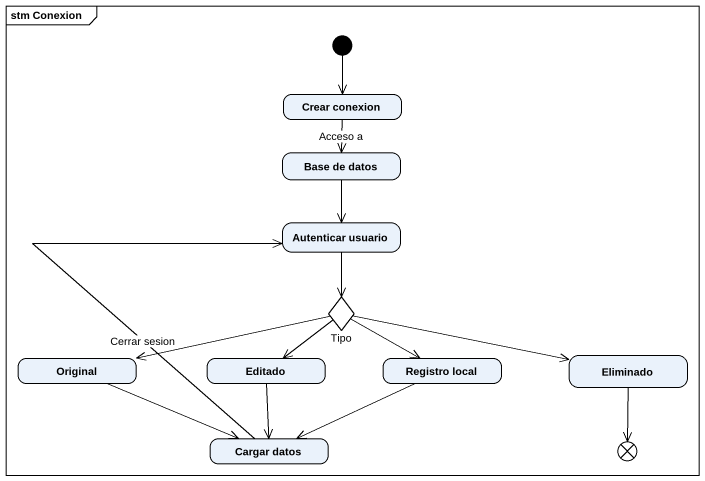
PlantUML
@startuml
mainframe stm Conexion
hide empty description
state "Crear conexion" as Crear_conexion
state "Base de datos" as Base_de_datos
state "Autenticar usuario" as Autenticar_usuario
state Tipo <<choice>>
state Original
state Editado
state "Registro local" as Registro_local
state Eliminado
state "Cargar datos" as Cargar_datos
state exit1 <<choice>>
[*] --> Crear_conexion
Crear_conexion --> Base_de_datos : Acceso a
Base_de_datos --> Autenticar_usuario
Autenticar_usuario --> Tipo
Tipo -left-> Original
Tipo --> Editado
Tipo -right-> Registro_local
Tipo -right-> Eliminado
Original -right-> Cargar_datos
Editado --> Cargar_datos
Registro_local -left-> Cargar_datos
Eliminado --> exit1
Cargar_datos -up-> Autenticar_usuario : Cerrar sesion
@enduml
